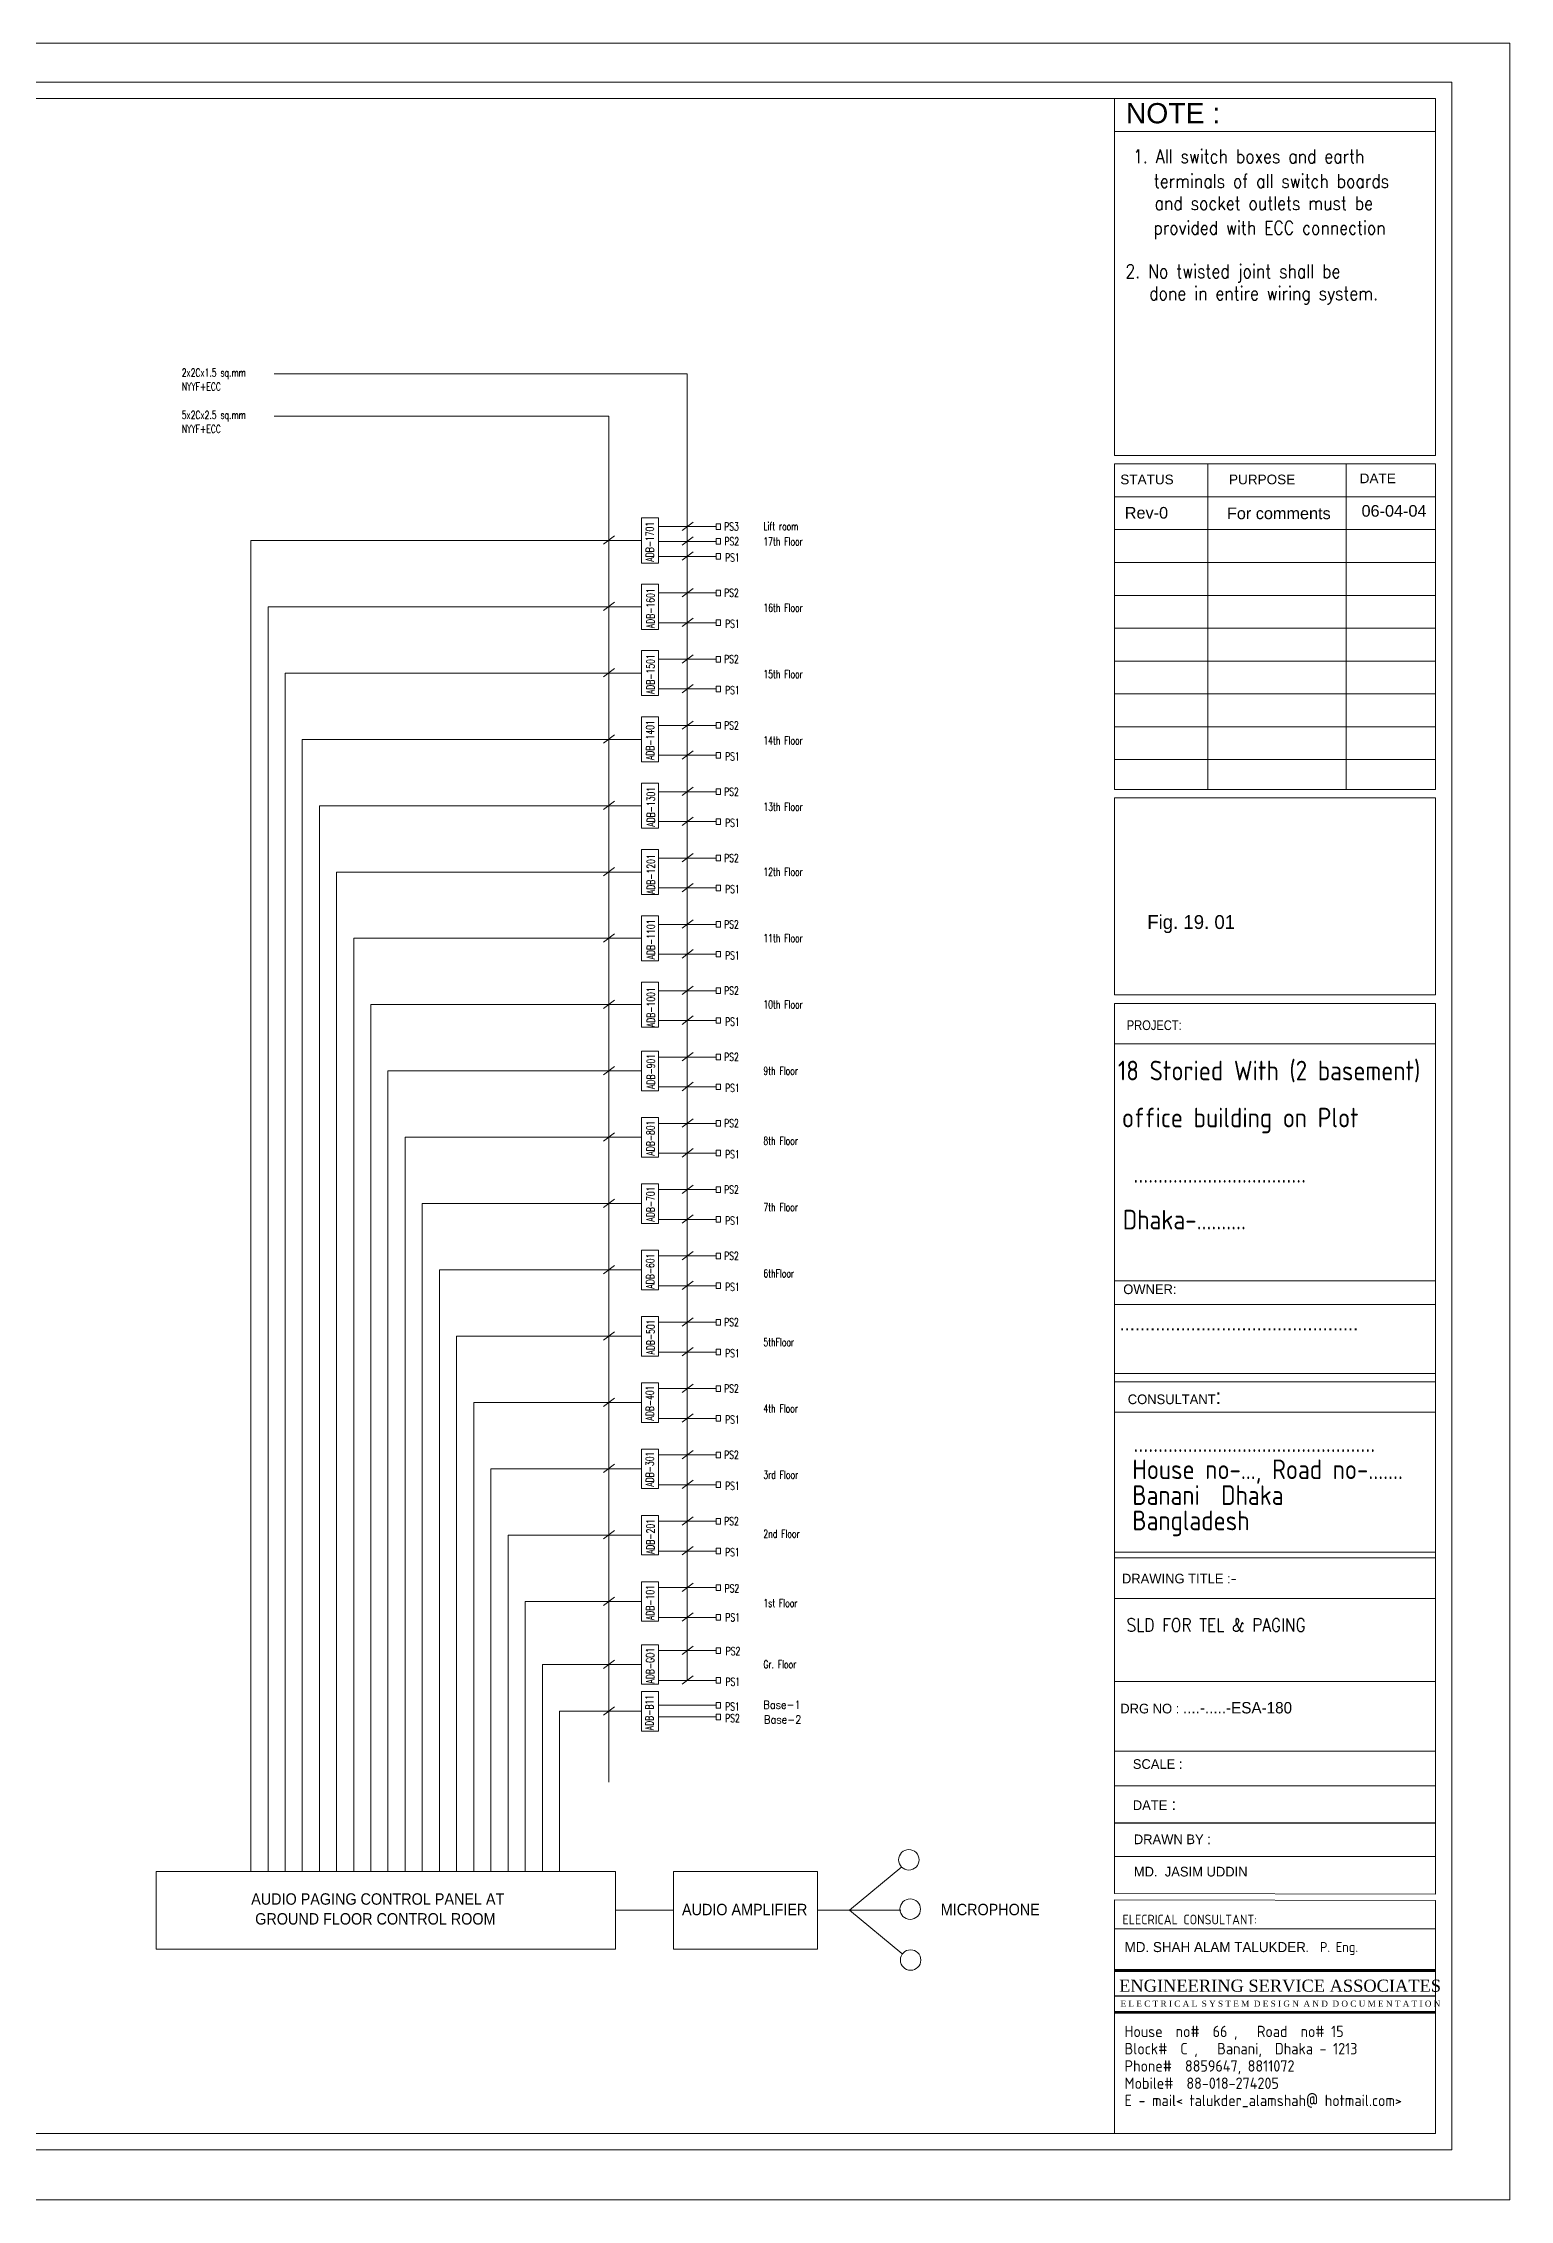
# Model space of a CAD drawing. Extents: x -159893 to -125781, y 191546 to 215126.
# Drawn here: x -141820 to -125781, y 191546 to 215126 of the extents above; entities that cross this region are included whole.
import ezdxf

# ---------------------------------------------------------------- set-up
doc = ezdxf.new("R2010")
doc.units = 0
doc.header["$LTSCALE"] = 250
doc.header["$MEASUREMENT"] = 0
doc.layers.get('DEFPOINTS').update_dxf_attribs({"linetype": 'CONTINUOUS'})
for name, color, linetype in [('ELEVATION', 7, 'CONTINUOUS'), ('ETEXT', 11, 'CONTINUOUS'), ('SYM', 11, 'CONTINUOUS'), ('TEXT', 7, 'CONTINUOUS'), ('TITLE', 6, 'CONTINUOUS')]:
    doc.layers.add(name, color=color, linetype=linetype)
doc.styles.add('24IN', font='isocp.shx', dxfattribs={"height": 24})
doc.styles.add('ARRI', font='arial.ttf', dxfattribs={"width": 0.8, "height": 100})
doc.styles.add('ATTR', font='romans.shx', dxfattribs={"width": 0.8, "height": 100})
doc.styles.add('COMIC SANS', font='comic.ttf')
doc.styles.add('SX', font='SIMPLEX.SHX')
doc.styles.add('TITEL', font='times.ttf', dxfattribs={"height": 0.5})

msp = doc.modelspace()

# ---------------------------------------------------------------- linework, layer by layer
at = {"layer": 'DEFPOINTS', "color": 0, "lineweight": 13, "ltscale": 0.5}
msp.add_lwpolyline([(-159893, 191546), (-125781, 191546), (-125781, 215126), (-159893, 215126)], close=True, dxfattribs=at)
at = {"layer": 'ELEVATION', "color": 0, "linetype": 'Continuous', "lineweight": 13, "ltscale": 0.5}
msp.add_lwpolyline([(-126593, 206874), (-126593, 204722), (-130103, 204722), (-130103, 206874), (-126593, 206874)], dxfattribs=at)
at = {"layer": 'SYM', "color": 0, "lineweight": 13}
for p, q in [((-134777, 211509), (-139293, 211509)), ((-134777, 197226), (-134777, 211509)), ((-135635, 211047), (-139293, 211047)), ((-135635, 196113), (-135635, 211047)), ((-134833, 209799), (-134712, 209890)), ((-139549, 209689), (-139549, 195137)), ((-139549, 209689), (-135275, 209689)), ((-135691, 209647), (-135571, 209738)), ((-135092, 209841), (-134462, 209841)), ((-135092, 209678), (-134462, 209678)), ((-134833, 209636), (-134712, 209727)), ((-135092, 209515), (-134462, 209515)), ((-134833, 209473), (-134712, 209565)), ((-134833, 209074), (-134712, 209165)), ((-139361, 208964), (-139361, 195137)), ((-139361, 208964), (-135275, 208964)), ((-135691, 208922), (-135571, 209013)), ((-135092, 209116), (-134462, 209116)), ((-135092, 208790), (-134462, 208790)), ((-134833, 208748), (-134712, 208840)), ((-139174, 208239), (-139174, 195137)), ((-139174, 208239), (-135275, 208239)), ((-135691, 208197), (-135571, 208288)), ((-135092, 208391), (-134462, 208391)), ((-134833, 208349), (-134712, 208440)), ((-135092, 208065), (-134462, 208065)), ((-134833, 208023), (-134712, 208115)), ((-138986, 207514), (-138986, 195137)), ((-138986, 207514), (-135275, 207514)), ((-135691, 207472), (-135571, 207563)), ((-135092, 207666), (-134462, 207666)), ((-134833, 207624), (-134712, 207715)), ((-135092, 207340), (-134462, 207340)), ((-134833, 207298), (-134712, 207390)), ((-135691, 206747), (-135571, 206838)), ((-135092, 206941), (-134462, 206941)), ((-134833, 206899), (-134712, 206990)), ((-138799, 206789), (-138799, 195137)), ((-138799, 206789), (-135275, 206789)), ((-135092, 206615), (-134462, 206615)), ((-134833, 206573), (-134712, 206665)), ((-135691, 206022), (-135571, 206113)), ((-135092, 206216), (-134462, 206216)), ((-134833, 206174), (-134712, 206265)), ((-138611, 206064), (-138611, 195137)), ((-138611, 206064), (-135275, 206064)), ((-135092, 205890), (-134462, 205890)), ((-134833, 205848), (-134712, 205940)), ((-135691, 205297), (-135571, 205388)), ((-135092, 205491), (-134462, 205491)), ((-134833, 205449), (-134712, 205540)), ((-138424, 205339), (-138424, 195137)), ((-138424, 205339), (-135275, 205339)), ((-135092, 205165), (-134462, 205165)), ((-134833, 205123), (-134712, 205215)), ((-135092, 204766), (-134462, 204766)), ((-134833, 204724), (-134712, 204815)), ((-138236, 204614), (-138236, 195137)), ((-138236, 204614), (-135275, 204614)), ((-135691, 204572), (-135571, 204663)), ((-135092, 204440), (-134462, 204440)), ((-134833, 204398), (-134712, 204490)), ((-135092, 204041), (-134462, 204041)), ((-134833, 203999), (-134712, 204090)), ((-138049, 203889), (-138049, 195137)), ((-138049, 203889), (-135275, 203889)), ((-135691, 203847), (-135571, 203938)), ((-134833, 203673), (-134712, 203765)), ((-135092, 203715), (-134462, 203715)), ((-135092, 203316), (-134462, 203316)), ((-134833, 203274), (-134712, 203365)), ((-137861, 203164), (-137861, 195137)), ((-137861, 203164), (-135275, 203164)), ((-135691, 203122), (-135571, 203213)), ((-134833, 202948), (-134712, 203040)), ((-135092, 202990), (-134462, 202990)), ((-135092, 202591), (-134462, 202591)), ((-134833, 202549), (-134712, 202640)), ((-137674, 202439), (-137674, 195137)), ((-137674, 202439), (-135275, 202439)), ((-135691, 202397), (-135571, 202488)), ((-135092, 202265), (-134462, 202265)), ((-134833, 202223), (-134712, 202315)), ((-135092, 201866), (-134462, 201866)), ((-134833, 201824), (-134712, 201915)), ((-137486, 201714), (-137486, 195137)), ((-137486, 201714), (-135275, 201714)), ((-135691, 201672), (-135571, 201763)), ((-135092, 201540), (-134462, 201540)), ((-134833, 201498), (-134712, 201590)), ((-135092, 201141), (-134462, 201141)), ((-134833, 201099), (-134712, 201190)), ((-137299, 200989), (-137299, 195137)), ((-137299, 200989), (-135275, 200989)), ((-135691, 200947), (-135571, 201038)), ((-135092, 200815), (-134462, 200815)), ((-134833, 200773), (-134712, 200865)), ((-134833, 200374), (-134712, 200465)), ((-137111, 200264), (-137111, 195137)), ((-137111, 200264), (-135275, 200264)), ((-135691, 200222), (-135571, 200313)), ((-135092, 200416), (-134462, 200416)), ((-135092, 200090), (-134462, 200090)), ((-134833, 200048), (-134712, 200140)), ((-134833, 199649), (-134712, 199740)), ((-136924, 199539), (-136924, 195137)), ((-136924, 199539), (-135275, 199539)), ((-135691, 199497), (-135571, 199588)), ((-135092, 199691), (-134462, 199691)), ((-135092, 199365), (-134462, 199365)), ((-134833, 199323), (-134712, 199415)), ((-136736, 198814), (-136736, 195137)), ((-136736, 198814), (-135275, 198814)), ((-135691, 198772), (-135571, 198863)), ((-135092, 198966), (-134462, 198966)), ((-134833, 198924), (-134712, 199015)), ((-135092, 198640), (-134462, 198640)), ((-134833, 198598), (-134712, 198690)), ((-136549, 198088), (-136549, 195137)), ((-136549, 198088), (-135275, 198088)), ((-135691, 198046), (-135571, 198137)), ((-135092, 198240), (-134462, 198240)), ((-134833, 198198), (-134712, 198289)), ((-135092, 197915), (-134462, 197915)), ((-134833, 197872), (-134712, 197964)), ((-136361, 197399), (-135275, 197399)), ((-136361, 197399), (-136361, 195137)), ((-135691, 197357), (-135571, 197448)), ((-135092, 197551), (-134462, 197551)), ((-134833, 197509), (-134712, 197600)), ((-135092, 197226), (-134462, 197226)), ((-134833, 197183), (-134712, 197275)), ((-135691, 196846), (-135571, 196937)), ((-135092, 196954), (-134462, 196954)), ((-136174, 196888), (-135275, 196888)), ((-136174, 196888), (-136174, 195137)), ((-135092, 196826), (-134462, 196826)), ((-133003, 194712), (-132430, 195186)), ((-135560, 194712), (-134927, 194712)), ((-133352, 194712), (-132442, 194712)), ((-133003, 194712), (-132430, 194239))]:
    msp.add_line(p, q, dxfattribs=at)
for points in [[(-135275, 209936), (-135090, 209936), (-135090, 209442), (-135275, 209442)], [(-134462, 209872), (-134413, 209872), (-134413, 209810), (-134462, 209810)], [(-134462, 209709), (-134413, 209709), (-134413, 209648), (-134462, 209648)], [(-134462, 209546), (-134413, 209546), (-134413, 209485), (-134462, 209485)], [(-135275, 209211), (-135090, 209211), (-135090, 208717), (-135275, 208717)], [(-134462, 209147), (-134413, 209147), (-134413, 209085), (-134462, 209085)], [(-134462, 208821), (-134413, 208821), (-134413, 208760), (-134462, 208760)], [(-135275, 208486), (-135090, 208486), (-135090, 207992), (-135275, 207992)], [(-134462, 208422), (-134413, 208422), (-134413, 208360), (-134462, 208360)], [(-134462, 208096), (-134413, 208096), (-134413, 208035), (-134462, 208035)], [(-135275, 207761), (-135090, 207761), (-135090, 207267), (-135275, 207267)], [(-134462, 207697), (-134413, 207697), (-134413, 207635), (-134462, 207635)], [(-134462, 207371), (-134413, 207371), (-134413, 207310), (-134462, 207310)], [(-135275, 207036), (-135090, 207036), (-135090, 206542), (-135275, 206542)], [(-134462, 206972), (-134413, 206972), (-134413, 206910), (-134462, 206910)], [(-134462, 206646), (-134413, 206646), (-134413, 206585), (-134462, 206585)], [(-135275, 206311), (-135090, 206311), (-135090, 205817), (-135275, 205817)], [(-134462, 206247), (-134413, 206247), (-134413, 206185), (-134462, 206185)], [(-134462, 205921), (-134413, 205921), (-134413, 205860), (-134462, 205860)], [(-135275, 205586), (-135090, 205586), (-135090, 205092), (-135275, 205092)], [(-134462, 205522), (-134413, 205522), (-134413, 205460), (-134462, 205460)], [(-134462, 205196), (-134413, 205196), (-134413, 205135), (-134462, 205135)], [(-135275, 204861), (-135090, 204861), (-135090, 204367), (-135275, 204367)], [(-134462, 204797), (-134413, 204797), (-134413, 204735), (-134462, 204735)], [(-134462, 204471), (-134413, 204471), (-134413, 204410), (-134462, 204410)], [(-135275, 204105), (-135090, 204105), (-135090, 203672), (-135275, 203672)], [(-134462, 204072), (-134413, 204072), (-134413, 204010), (-134462, 204010)], [(-134462, 203746), (-134413, 203746), (-134413, 203685), (-134462, 203685)], [(-135275, 203380), (-135090, 203380), (-135090, 202947), (-135275, 202947)], [(-134462, 203347), (-134413, 203347), (-134413, 203285), (-134462, 203285)], [(-134462, 203021), (-134413, 203021), (-134413, 202960), (-134462, 202960)], [(-135275, 202655), (-135090, 202655), (-135090, 202222), (-135275, 202222)], [(-134462, 202622), (-134413, 202622), (-134413, 202560), (-134462, 202560)], [(-134462, 202296), (-134413, 202296), (-134413, 202235), (-134462, 202235)], [(-135275, 201930), (-135090, 201930), (-135090, 201497), (-135275, 201497)], [(-134462, 201897), (-134413, 201897), (-134413, 201835), (-134462, 201835)], [(-134462, 201571), (-134413, 201571), (-134413, 201510), (-134462, 201510)], [(-135275, 201205), (-135090, 201205), (-135090, 200772), (-135275, 200772)], [(-134462, 201172), (-134413, 201172), (-134413, 201110), (-134462, 201110)], [(-134462, 200846), (-134413, 200846), (-134413, 200785), (-134462, 200785)], [(-135275, 200480), (-135090, 200480), (-135090, 200047), (-135275, 200047)], [(-134462, 200447), (-134413, 200447), (-134413, 200385), (-134462, 200385)], [(-134462, 200121), (-134413, 200121), (-134413, 200060), (-134462, 200060)], [(-135275, 199755), (-135090, 199755), (-135090, 199322), (-135275, 199322)], [(-134462, 199722), (-134413, 199722), (-134413, 199660), (-134462, 199660)], [(-134462, 199396), (-134413, 199396), (-134413, 199335), (-134462, 199335)], [(-135275, 199030), (-135090, 199030), (-135090, 198597), (-135275, 198597)], [(-134462, 198997), (-134413, 198997), (-134413, 198935), (-134462, 198935)], [(-134462, 198671), (-134413, 198671), (-134413, 198610), (-134462, 198610)], [(-135275, 198305), (-135090, 198305), (-135090, 197872), (-135275, 197872)], [(-134462, 198271), (-134413, 198271), (-134413, 198209), (-134462, 198209)], [(-134462, 197945), (-134413, 197945), (-134413, 197884), (-134462, 197884)], [(-135275, 197616), (-135090, 197616), (-135090, 197183), (-135275, 197183)], [(-134462, 197582), (-134413, 197582), (-134413, 197521), (-134462, 197521)], [(-134462, 197256), (-134413, 197256), (-134413, 197195), (-134462, 197195)], [(-135275, 197105), (-135090, 197105), (-135090, 196672), (-135275, 196672)], [(-134462, 196984), (-134413, 196984), (-134413, 196923), (-134462, 196923)], [(-134462, 196857), (-134413, 196857), (-134413, 196795), (-134462, 196795)], [(-140585, 195137), (-135560, 195137), (-135560, 194288), (-140585, 194288)], [(-134927, 195137), (-133352, 195137), (-133352, 194288), (-134927, 194288)]]:
    msp.add_lwpolyline(points, close=True, dxfattribs=at)
for centre in [(-132353, 195264), (-132338, 194725), (-132334, 194168)]:
    msp.add_circle(centre, 112, dxfattribs=at)
at = {"layer": 'TITLE', "color": 0, "linetype": 'ByBlock', "lineweight": 13}
for p, q in [((-126593, 214521), (-158892, 214521)), ((-130103, 214162), (-126593, 214162)), ((-129083, 210525), (-129083, 206967)), ((-127571, 210525), (-127571, 206967)), ((-130103, 210166), (-126593, 210166)), ((-130103, 209807), (-126593, 209807)), ((-130103, 209448), (-126593, 209448)), ((-130103, 209088), (-126593, 209088)), ((-130103, 208729), (-126593, 208729)), ((-130103, 208370), (-126593, 208370)), ((-130103, 208011), (-126593, 208011)), ((-130103, 207652), (-126593, 207652)), ((-130103, 207293), (-126593, 207293)), ((-130103, 204184), (-126593, 204184)), ((-130103, 199519), (-130103, 201596)), ((-130103, 201596), (-126593, 201596)), ((-126593, 201596), (-126593, 199519)), ((-130103, 201335), (-126593, 201335)), ((-126593, 200581), (-130103, 200581)), ((-130103, 200491), (-126593, 200491)), ((-130103, 200157), (-126593, 200157)), ((-130103, 198628), (-130103, 199428)), ((-126593, 199428), (-126593, 198628)), ((-126593, 198628), (-130103, 198628)), ((-130103, 198566), (-126593, 198566)), ((-130103, 198122), (-126593, 198122)), ((-130103, 197214), (-126593, 197214)), ((-130103, 196453), (-126593, 196453)), ((-130103, 196073), (-127436, 196073)), ((-130103, 196073), (-126593, 196073)), ((-129300, 195667), (-126593, 195667)), ((-130103, 195301), (-126593, 195301)), ((-130103, 194510), (-126593, 194510)), ((-130103, 194055), (-126593, 194055)), ((-158892, 192273), (-126593, 192273))]:
    msp.add_line(p, q, dxfattribs=at)
at = {"layer": 'TITLE', "color": 0, "lineweight": 13}
for p, q in [((-130103, 194063), (-126593, 194063)), ((-130103, 194057), (-126593, 194057)), ((-130103, 194052), (-126593, 194052)), ((-130103, 194044), (-126593, 194044)), ((-130103, 193777), (-126593, 193777)), ((-130103, 193773), (-126593, 193773)), ((-130103, 193605), (-126593, 193605)), ((-130103, 193599), (-126593, 193599)), ((-130103, 193594), (-126593, 193594)), ((-130103, 193586), (-126593, 193586))]:
    msp.add_line(p, q, dxfattribs=at)
at = {"layer": 'TITLE', "color": 0, "linetype": 'ByBlock', "lineweight": 13}
for points in [[(-159072, 214701), (-126414, 214701), (-126414, 192094), (-159072, 192094)], [(-126593, 210525), (-126593, 206967), (-130103, 206967), (-130103, 210525)], [(-126593, 195667), (-130103, 195667), (-130103, 204628), (-126593, 204628)], [(-126593, 194890), (-126593, 195664), (-130103, 195664), (-130103, 194896)]]:
    msp.add_lwpolyline(points, close=True, dxfattribs=at)
for points in [[(-130103, 214521), (-130103, 210619), (-126593, 210619), (-126593, 214521)], [(-126593, 192273), (-126593, 194821), (-130103, 194827), (-130103, 192273)]]:
    msp.add_lwpolyline(points, dxfattribs=at)

# ---------------------------------------------------------------- texts
at = {"layer": 'ETEXT', "color": 0, "lineweight": 13, "style": 'SX', "width": 0.85}
for s, p in [('1. All switch boxes and earth  ', (-129901, 213815)), ('terminals of all switch boards', (-129674, 213544)), ('and socket outlets must be ', (-129666, 213302)), ('provided with ECC connection', (-129679, 213033)), ('2. No twisted joint shall be  ', (-129985, 212558)), ('done in entire wiring system.', (-129725, 212317))]:
    msp.add_text(s, height=148.34, dxfattribs=at).set_placement(p)
at = {"layer": 'TEXT', "color": 0, "lineweight": 13}
for s, height, style, width, p in [('2x2Cx1.5 sq.mm', 87.5, 'ATTR', 0.7, (-140304, 211480)), ('NYYF+ECC', 87.5, 'ATTR', 0.7, (-140304, 211327)), ('5x2Cx2.5 sq.mm', 87.5, 'ATTR', 0.7, (-140304, 211017)), ('NYYF+ECC', 87.5, 'ATTR', 0.7, (-140304, 210864)), ('PS3', 87.5, 'ATTR', 0.7, (-134373, 209798)), ('Lift room', 87.5, 'ATTR', 0.7, (-133944, 209800)), ('PS2', 87.5, 'ATTR', 0.7, (-134370, 209636)), ('17th Floor ', 87.5, 'ATTR', 0.7, (-133944, 209634)), ('PS1', 87.5, 'ATTR', 0.7, (-134363, 209459)), ('PS2', 87.5, 'ATTR', 0.7, (-134373, 209073)), ('16th Floor ', 87.5, 'ATTR', 0.7, (-133944, 208909)), ('PS1', 87.5, 'ATTR', 0.7, (-134363, 208734)), ('PS2', 87.5, 'ATTR', 0.7, (-134373, 208348)), ('15th Floor ', 87.5, 'ATTR', 0.7, (-133944, 208184)), ('PS1', 87.5, 'ATTR', 0.7, (-134363, 208009)), ('PS2', 87.5, 'ATTR', 0.7, (-134373, 207623)), ('14th Floor ', 87.5, 'ATTR', 0.7, (-133944, 207459)), ('PS1', 87.5, 'ATTR', 0.7, (-134363, 207284)), ('PS2', 87.5, 'ATTR', 0.7, (-134373, 206898)), ('13th Floor ', 87.5, 'ATTR', 0.7, (-133944, 206734)), ('PS1', 87.5, 'ATTR', 0.7, (-134363, 206559)), ('PS2', 87.5, 'ATTR', 0.7, (-134373, 206173)), ('12th Floor ', 87.5, 'ATTR', 0.7, (-133944, 206022)), ('PS1', 87.5, 'ATTR', 0.7, (-134363, 205834)), ('PS2', 87.5, 'ATTR', 0.7, (-134373, 205448)), ('11th Floor ', 87.5, 'ATTR', 0.7, (-133944, 205297)), ('PS1', 87.5, 'ATTR', 0.7, (-134363, 205109)), ('PS2', 87.5, 'ATTR', 0.7, (-134373, 204723)), ('PS1', 87.5, 'ATTR', 0.7, (-134363, 204384)), ('10th Floor ', 87.5, 'ATTR', 0.7, (-133944, 204572)), ('PS2', 87.5, 'ATTR', 0.7, (-134373, 203998)), ('PS1', 87.5, 'ATTR', 0.7, (-134363, 203659)), ('9th Floor ', 87.5, 'ATTR', 0.7, (-133944, 203847)), ('PS2', 87.5, 'ATTR', 0.7, (-134373, 203273)), ('8th Floor ', 87.5, 'ATTR', 0.7, (-133944, 203082)), ('PS1', 87.5, 'ATTR', 0.7, (-134363, 202934)), ('PS2', 87.5, 'ATTR', 0.7, (-134373, 202548)), ('7th Floor ', 87.5, 'ATTR', 0.7, (-133944, 202357)), ('PS1', 87.5, 'ATTR', 0.7, (-134363, 202209)), ('PS2', 87.5, 'ATTR', 0.7, (-134373, 201823)), ('6thFloor ', 87.5, 'ATTR', 0.7, (-133944, 201632)), ('PS1', 87.5, 'ATTR', 0.7, (-134363, 201484)), ('PS2', 87.5, 'ATTR', 0.7, (-134373, 201098)), ('5thFloor ', 87.5, 'ATTR', 0.7, (-133944, 200880)), ('PS1', 87.5, 'ATTR', 0.7, (-134363, 200759)), ('PS2', 87.5, 'ATTR', 0.7, (-134373, 200373)), ('4th Floor ', 87.5, 'ATTR', 0.7, (-133944, 200155)), ('PS1', 87.5, 'ATTR', 0.7, (-134363, 200034)), ('PS2', 87.5, 'ATTR', 0.7, (-134373, 199648)), ('3rd Floor ', 87.5, 'ATTR', 0.7, (-133944, 199430)), ('PS1', 87.5, 'ATTR', 0.7, (-134363, 199309)), ('PS2', 87.5, 'ATTR', 0.7, (-134373, 198923)), ('2nd Floor ', 87.5, 'ATTR', 0.7, (-133944, 198786)), ('PS1', 87.5, 'ATTR', 0.7, (-134363, 198584)), ('PS2', 87.5, 'ATTR', 0.7, (-134368, 198188)), ('1st Floor', 87.5, 'ATTR', 0.7, (-133944, 198028)), ('PS1', 87.5, 'ATTR', 0.7, (-134360, 197871)), ('PS2', 87.5, 'ATTR', 0.7, (-134356, 197502)), ('Gr. Floor', 87.5, 'ATTR', 0.7, (-133944, 197358)), ('PS1', 87.5, 'ATTR', 0.7, (-134359, 197167)), ('PS1', 87.5, 'ATTR', 0.7, (-134362, 196896)), ('Base-1', 87.5, 'ATTR', 0.9, (-133944, 196916)), ('PS2', 87.5, 'ATTR', 0.7, (-134362, 196769)), ('Base-2', 87.5, 'ATTR', 0.9, (-133937, 196754)), ('AUDIO PAGING CONTROL PANEL AT', 125, 'ARRI', 0.9, (-139545, 194773)), ('AUDIO AMPLIFIER', 125, 'ARRI', 0.9, (-134834, 194658)), ('MICROPHONE', 125, 'ARRI', 0.9, (-132004, 194658)), ('GROUND FLOOR CONTROL ROOM', 125, 'ARRI', 0.9, (-139501, 194556))]:
    msp.add_text(s, height=height, dxfattribs=dict(at, style=style, width=width)).set_placement(p)
at = {"layer": 'TEXT', "color": 0, "lineweight": 13, "style": 'ATTR', "width": 0.7}
for s, p in [('ADB-1701', (-135143, 209457)), ('ADB-1601', (-135135, 208730)), ('ADB-1501', (-135135, 208009)), ('ADB-1401', (-135139, 207288)), ('ADB-1301', (-135131, 206559)), ('ADB-1201', (-135131, 205822)), ('ADB-1101', (-135131, 205109)), ('ADB-1001', (-135131, 204368)), ('ADB-901', (-135131, 203692)), ('ADB-801', (-135135, 202963)), ('ADB-701', (-135134, 202242)), ('ADB-601', (-135137, 201509)), ('ADB-501', (-135133, 200788)), ('ADB-401', (-135142, 200066)), ('ADB-301', (-135143, 199343)), ('ADB-201', (-135136, 198607)), ('ADB-101', (-135139, 197885)), ('ADB-GO1', (-135139, 197191)), ('ADB-B11', (-135147, 196681))]:
    msp.add_text(s, height=87.5, rotation=90, dxfattribs=at).set_placement(p)
at = {"layer": 'TITLE', "color": 0, "lineweight": 13}
for s, height, style, p in [('Fig. 19. 01', 151.94, 'COMIC SANS', (-129746, 205441)), ('ENGINEERING SERVICE ASSOCIATES', 133.14, 'TITEL', (-130053, 193821)), ('E L E C T R I C A L  S Y S T E M  D E S I G N  A N D  D O C U M E N T A T I O N', 66.31, 'TITEL', (-130038, 193658))]:
    msp.add_text(s, height=height, dxfattribs=dict(at, style=style)).set_placement(p)
for s, height, style, width, p in [('18 Storied With (2 basement) ', 214.57, '24IN', 0.95, (-130067, 203786)), ('office building on Plot ', 214.57, '24IN', 0.95, (-130023, 203272)), (' ...................................', 214.57, '24IN', 0.95, (-130014, 202667)), ('Dhaka-..........', 214.57, '24IN', 0.95, (-130014, 202156)), ('.................................................', 214.57, '24IN', 0.95, (-129897, 199723)), ('House no-..., Road no-.......', 214.57, '24IN', 0.95, (-129909, 199426)), ('Banani  Dhaka', 214.57, '24IN', 0.95, (-129909, 199144)), ('Bangladesh', 214.6, '24IN', 0.95, (-129909, 198867)), ('SLD FOR TEL & PAGING', 144.58, 'SX', 0.85, (-129973, 197759))]:
    msp.add_text(s, height=height, dxfattribs=dict(at, style=style, width=width)).set_placement(p)
at = {"layer": 'TITLE', "color": 0, "lineweight": 13, "attachment_point": 1, "style": '24IN'}
for s, insert, char_height in [('{\\fArial|b0|i0|c0|p34;NOTE :}', (-129980, 214471), 221.37), ('{\\fArial|b0|i0|c0|p34;STATUS}', (-130041, 210409), 105.96), ('{\\fArial|b0|i0|c0|p34;PURPOSE}', (-128852, 210409), 105.96), ('{\\fArial|b0|i0|c0|p34;DATE}', (-127423, 210421), 105.96), ('{\\fArial|b0|i0|c0|p34;Rev-0}', (-129992, 210055), 127.15), ('{\\fArial|b0|i0|c0|p34;For comments}', (-128875, 210049), 127.15), ('{\\fArial|b0|i0|c0|p34;06-04-04}', (-127403, 210076), 127.15), ('{\\fTechnicLite|b0|i0|c2|p2;PROJECT:}', (-129970, 204442), 105.96), ('{\\fFutura Lt BT|b0|i0|c0|p34;\\C3; OWNER:\\P\\P\\H1.41x;...............................................}', (-130048, 201555), 105.96), ('{\\fFutura Lt BT|b0|i0|c0|p34;\\C3;CONSULTANT\\H1.567x;:\\H0.6382x;\\C154;}', (-129959, 200412), 105.96), ('{\\fFutura Lt BT|b0|i0|c0|p34;\\C3;DRAWING TITLE :\\Fisocp.shx;-}', (-130023, 198392), 105.96), ('{\\fFutura Lt BT|b0|i0|c0|p34;\\C3;DRG NO :\\C154; \\H1.175x;....-.....-ESA-180\\Fisocp.shx|c1;  }', (-130041, 196989), 105.96), ('{\\fFutura Lt BT|b0|i0|c0|p34;\\C3;SCALE :}', (-129904, 196364), 105.96), ('{\\fFutura Lt BT|b0|i0|c0|p34;\\C3;DATE\\H1.19x; :\\C154;}', (-129904, 195934), 105.96), ('{\\fFUTURA LT BT|b0|i0|c0|p34;\\C3;DRAWN BY :\\P\\P\\C154;MD.  JASIM UDDIN}', (-129893, 195541), 105.96), ('{\\C3;ELECRICAL CONSULTANT:}', (-130017, 194664), 105.96), ('{\\fFUTURA LT BT|b0|i0|c0|p34;MD. SHAH ALAM TALUKDER}.  P. Eng.', (-129994, 194365), 109.78)]:
    msp.add_mtext(s, dxfattribs=dict(at, insert=insert, char_height=char_height))
at = {"layer": 'TITLE', "color": 0, "lineweight": 13, "insert": (-129994, 193450), "char_height": 124.521, "attachment_point": 1, "line_spacing_factor": 0.909184, "style": '24IN'}
msp.add_mtext('{\\Fisocp3.shx|c1;House  no}#{\\Fisocp3.shx|c1;  }66{\\Fisocp3.shx|c1; ,   Road  no}#{\\Fisocp3.shx|c1; }15\\P{\\Fisocp3.shx|c1;Block}#{\\Fisocp3.shx|c1;  }C{\\Fisocp3.shx|c1; ,   Banani,  Dhaka - 1213\\PPhone}#{\\Fisocp3.shx|c1;  }8859647,{\\Fisocp3.shx|c1; }8811072\\PMobile#  88-018-274205\\P{\\Fisocp3.shx|c1;E - mail}<{\\Fisocp3.shx|c1; }talukder_alamshah@ hotmail.com>', dxfattribs=at)

doc.saveas('drawing.dxf')
